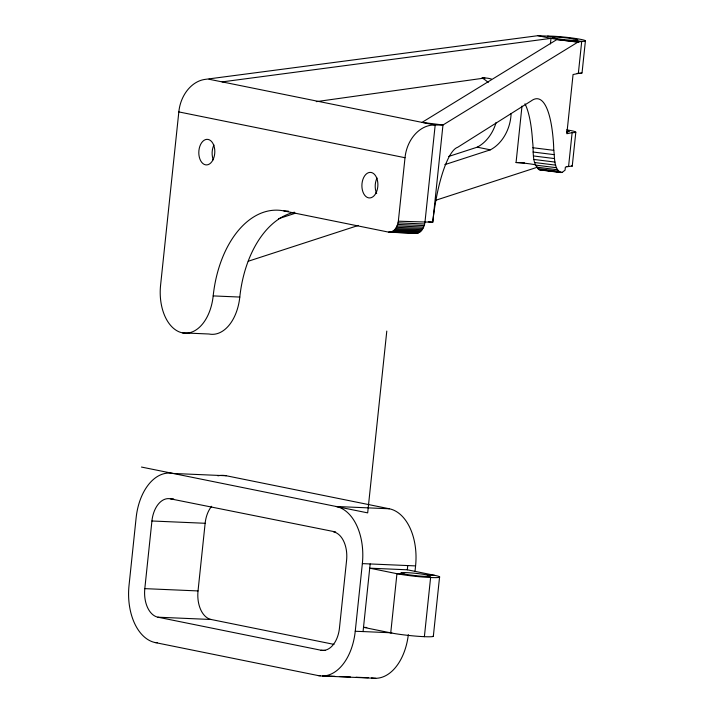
<?xml version="1.0" encoding="UTF-8"?>
<svg xmlns="http://www.w3.org/2000/svg" width="714" height="714" viewBox="0 0 714 714"><rect width="100%" height="100%" fill="white"/><g stroke="black" fill="none" stroke-linecap="round" stroke-linejoin="round"><path stroke-width="1.07" d="M325.45 650.427L321.014 650.24L157.928 617.199A25.579 15.985 -87.5 0 1 144.808 588.639L151.921 520.988A25.579 15.985 -87.5 0 1 170.369 498.818L173.689 498.961M334 644.385L211.148 619.493A25.579 15.985 -87.5 0 1 198.028 590.933L205.141 523.282A25.579 15.985 -87.5 0 1 211.647 506.28M389.344 508.779L226.249 475.747L173.029 473.453A51.167 31.969 -87.5 0 0 136.133 517.793L129.029 585.435A51.167 31.969 -87.5 0 0 155.259 642.573L318.346 675.605A51.167 31.969 -87.5 0 0 355.242 631.265L362.355 563.614A51.167 31.969 -87.5 0 0 336.124 506.485L389.344 508.779A51.167 31.969 -87.5 0 1 415.575 565.907L414.995 571.45M386.792 331.073L367.683 512.875L141.47 467.054M573.369 40.35L581.714 41.394A20.429 1.571 6 0 0 576.171 38.574A20.429 1.571 6 0 0 547.62 36.119L537.847 35.7L205.48 79.334A33.781 26.248 -78.5 0 0 178.83 111.911L160.579 285.252A42.635 26.641 -87.5 0 0 182.436 332.858A42.635 26.641 -87.5 0 0 213.183 295.908A98.068 61.27 -87.5 0 1 283.904 210.916L388.532 232.112C394.44 232.853 397.653 226.115 398.341 221.197L405.017 157.723A33.781 26.248 -78.5 0 1 435.183 125.048L442.975 124.995L577.822 42.162L581.714 41.394L578.34 73.48L573.065 74.524L566.836 133.714L572.119 132.67L568.567 166.496L565.381 167.121L565.06 170.164L562.275 172.333L560.963 172.556L540.016 169.95C531.198 164.479 533.965 150.752 532.608 141.818A112.776 27.141 -82.9 0 0 524.977 103.807M355.242 631.265L363.06 631.569L370.173 563.953M407.31 569.799L369.727 568.174L396.948 573.69A24.089 1.847 6 0 0 430.604 577.519A24.089 1.847 6 0 0 434.54 575.314L407.31 569.799L407.756 565.568M535.518 164.836A13.869 1.062 6 0 0 516.061 162.524L521.996 106.056M550.414 43.893L550.994 38.36L537.847 35.7M567.112 132.884L567.344 130.707L569.406 131.563L566.827 131.849M566.996 166.487A20.429 1.571 6 0 0 568.567 166.496L572.253 166.094L575.805 132.268M578.001 73.435L582.026 73.078L585.4 40.993M433.228 635.879A24.089 1.847 6 0 1 419.02 636.37A24.089 1.847 6 0 1 390.736 632.863L396.948 573.69L404.178 574.002M424.384 636.683L430.604 577.519M433.327 636.37L439.547 577.207M389.594 232.22L416.208 233.371C421.608 232.987 424.223 227.025 424.955 222.34L435.183 125.048L208.961 79.227M581.723 72.623L581.598 73.185L577.162 73.453M578.581 42.01L556.884 39.556L422.028 122.389L442.975 124.995L432.755 222.232L398.341 221.197M448.624 156.473L477.238 147.173L490.357 149.833A37.726 29.319 -78.5 0 0 511.117 113.508M278.442 218.743L295.391 213.227M444.795 164.648L490.357 149.833M248.258 261.235L358.366 225.428M435.656 200.295L537.294 167.246M540.016 169.95L543.541 170.003M316.266 101.647L484.94 77.987A37.726 29.319 -78.5 0 1 491.473 79.093M222.116 81.896L550.994 38.36L557.634 39.404M516.061 162.524L524.594 162.899M283.904 210.916L288.34 211.112M398.019 222.848L424.634 224M397.573 224.437L424.178 225.588M397.002 225.936L423.616 227.079M396.332 227.311L422.938 228.462M395.556 228.551L422.17 229.703M394.699 229.64L421.305 230.783M393.762 230.551L420.376 231.693M392.771 231.274L419.377 232.416M391.736 231.8L418.342 232.942M388.532 232.112L417.279 233.264M213.183 295.908L239.797 297.06A98.068 61.27 -87.5 0 1 294.507 212.21M182.436 332.858L209.05 334.009A42.635 26.641 -87.5 0 0 239.797 297.06M151.921 520.988L205.141 523.282M170.369 498.818L335.669 531.948M362.355 563.614L415.575 565.907M427.311 575.002L434.54 575.314M144.808 588.639L198.028 590.933M157.928 617.199L211.148 619.493M366.826 627.49L363.506 627.347L390.736 632.863M363.06 631.569L391.808 632.809M155.259 642.573L157.473 642.662M318.346 675.605L320.568 675.703M322.782 675.792L334.973 676.319M339.409 676.515L350.503 676.988M356.045 677.229L368.237 677.756M322.514 676.006L375.734 678.3M415.137 233.255L416.208 233.371M556.884 39.556L577.822 42.162M532.84 147.727L553.787 150.333C554.921 157.517 553.466 168.665 560.963 172.556M533.09 152.028L554.037 154.635M533.501 155.955L554.448 158.562M534.054 159.472L555.001 162.078M534.75 162.533L555.697 165.139M535.58 165.112L556.527 167.719M536.535 167.156L557.482 169.762M537.606 168.656L558.544 171.262M545.746 170.28L549.048 170.691M551.253 170.967L554.564 171.378M556.768 171.655L562.275 172.333M538.767 169.593L559.714 172.199M428.346 221.688L432.755 222.232A72.257 17.386 -82.9 0 1 457.656 147.316L531.403 100.79A112.776 27.141 -82.9 0 1 553.555 144.424L553.787 150.333M547.62 36.119L553.011 37.217M482.914 77.576L484.94 77.987M178.83 111.911L405.017 157.723M571.405 165.461L572.253 166.094M481.879 77.906A37.726 29.319 -78.5 0 1 488.197 82.583M496.123 122.397A37.726 29.319 -78.5 0 1 477.238 147.173M566.577 129.859A20.429 1.571 6 0 1 572.119 132.67M213.209 159.624A12.79 7.988 -87.5 0 1 213.941 144.969M376.68 193.565A12.79 7.988 -87.5 0 1 377.028 178M217.904 475.819A51.167 31.969 -87.5 0 1 226.249 475.747M408.337 634.657A51.167 31.969 -87.5 0 1 371.566 677.898M333.456 531.85A25.579 15.985 -87.5 0 1 346.576 560.419L339.462 628.061A25.579 15.985 -87.5 0 1 321.014 650.24M553.421 37.146L552.547 37.298A12.79 0.982 6 0 0 558.741 38.931A12.79 0.982 6 0 0 572.842 40.341L575.207 40.403A12.79 0.982 6 0 0 571.566 38.565A12.79 0.982 6 0 0 553.421 37.146M428.962 575.359L426.767 574.886A14.923 1.142 6 0 0 407.328 572.673A14.923 1.142 6 0 0 402.526 573.645L404.722 574.127A14.923 1.142 6 0 0 424.161 576.332A14.923 1.142 6 0 0 428.962 575.359M212.977 159.847A12.79 7.988 -87.5 0 0 208.14 139.435A12.79 7.988 -87.5 0 0 199.304 157.08A12.79 7.988 -87.5 0 0 212.977 159.847M376.064 192.878A12.79 7.988 -87.5 0 0 371.226 172.476A12.79 7.988 -87.5 0 0 362.391 190.111A12.79 7.988 -87.5 0 0 376.064 192.878"/></g></svg>
